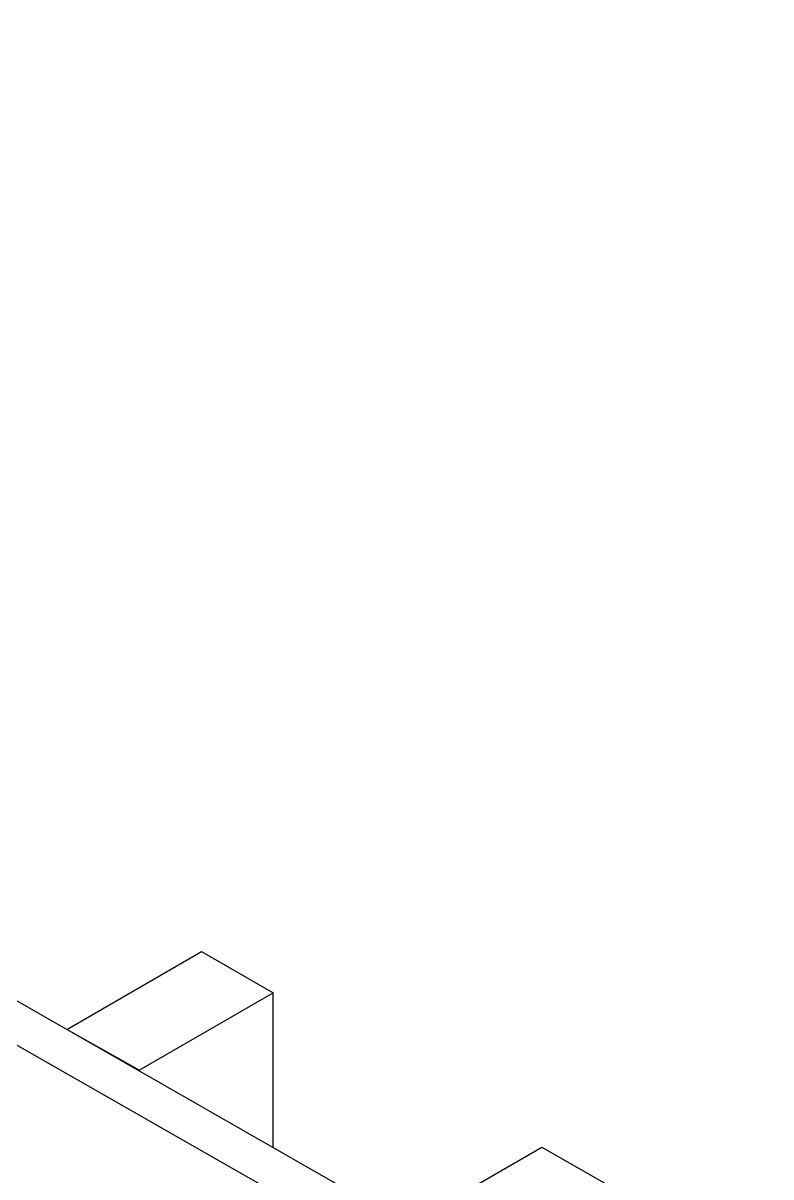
# Model space of a CAD drawing. Header units: inches. Extents: x -20.7 to 76.3, y -55.2 to 19.1.
# Drawn here: x 62.226 to 63.531, y -41.248 to -39.236 of the extents above; entities that cross this region are included whole.
import ezdxf

# ---------------------------------------------------------------- set-up
doc = ezdxf.new("R2010")
doc.units = ezdxf.units.IN
doc.header["$MEASUREMENT"] = 0
doc.layers.add('G-ANNO-TTLB', color=7, linetype='Continuous', lineweight=0)
doc.layers.add('TYVEK', color=7, linetype='Continuous', lineweight=0)

msp = doc.modelspace()

# ---------------------------------------------------------------- hatches: boundary and pattern name
at = {"layer": 'G-ANNO-TTLB', "true_color": 0xff00ff, "transparency": 33554687}
h = msp.add_hatch(color=6, dxfattribs=at)
edge = h.paths.add_edge_path()
edge.add_spline(control_points=[(71.8573, -54.9456), (71.8573, -54.9456), (31.1572, -54.9456), (31.1572, -54.9456), (31.1572, -54.9456), (31.1572, -20.8103), (31.1572, -20.8103), (31.1572, -20.8103), (71.8573, -20.8103), (71.8573, -20.8103), (71.8573, -20.8103), (71.8573, -54.9456), (71.8573, -54.9456)], knot_values=[0, 0, 0, 0, 1, 1, 1, 2, 2, 2, 3, 3, 3, 4, 4, 4, 4], degree=3, periodic=0)
edge = h.paths.add_edge_path()
edge.add_spline(control_points=[(31.2823, -20.9353), (31.2823, -20.9353), (31.2823, -54.8205), (31.2823, -54.8205), (31.2823, -54.8205), (71.7322, -54.8205), (71.7322, -54.8205), (71.7322, -54.8205), (71.7322, -20.9353), (71.7322, -20.9353), (71.7322, -20.9353), (31.2823, -20.9353), (31.2823, -20.9353)], knot_values=[0, 0, 0, 0, 1, 1, 1, 2, 2, 2, 3, 3, 3, 4, 4, 4, 4], degree=3, periodic=0)
edge.add_line((31.2823, -20.9353), (31.2823, -20.9353))

# ---------------------------------------------------------------- linework, layer by layer
at = {"layer": 'G-ANNO-TTLB'}
for points in [[(71.8573, -54.9456), (71.8573, -54.9456), (31.1572, -54.9456), (31.1572, -54.9456), (31.1572, -54.9456), (31.1572, -20.8103), (31.1572, -20.8103), (31.1572, -20.8103), (71.8573, -20.8103), (71.8573, -20.8103), (71.8573, -20.8103), (71.8573, -54.9456), (71.8573, -54.9456)], [(31.2823, -20.9353), (31.2823, -20.9353), (31.2823, -54.8205), (31.2823, -54.8205), (31.2823, -54.8205), (71.7322, -54.8205), (71.7322, -54.8205), (71.7322, -54.8205), (71.7322, -20.9353), (71.7322, -20.9353), (71.7322, -20.9353), (31.2823, -20.9353), (31.2823, -20.9353)]]:
    msp.add_open_spline(points, degree=3, knots=[0, 0, 0, 0, 1, 1, 1, 2, 2, 2, 3, 3, 3, 4, 4, 4, 4], dxfattribs=at)
at = {"layer": 'TYVEK', "color": 2, "lineweight": 25, "true_color": 0xffff00}
msp.add_line((63.023, -41.4029), (59.2886, -39.2705), dxfattribs=at)
at = {"layer": 'TYVEK', "color": 18, "lineweight": 25, "true_color": 0x000000}
msp.add_line((62.9561, -41.4416), (59.2218, -39.3092), dxfattribs=at)
at = {"layer": 'TYVEK', "color": 33, "lineweight": 25, "true_color": 0xcc9966}
for p in [(62.4289, -41.0622), (62.6623, -41.197)]:
    msp.add_line(p, (62.6623, -40.9272), dxfattribs=at)
for points in [[(62.4289, -41.0622), (62.3023, -40.9914), (62.5373, -40.8554), (62.6623, -40.9272)], [(63.023, -41.4029), (62.898, -41.3312), (63.1313, -41.1962), (63.2564, -41.2679)]]:
    msp.add_lwpolyline(points, dxfattribs=at)

doc.saveas('drawing.dxf')
